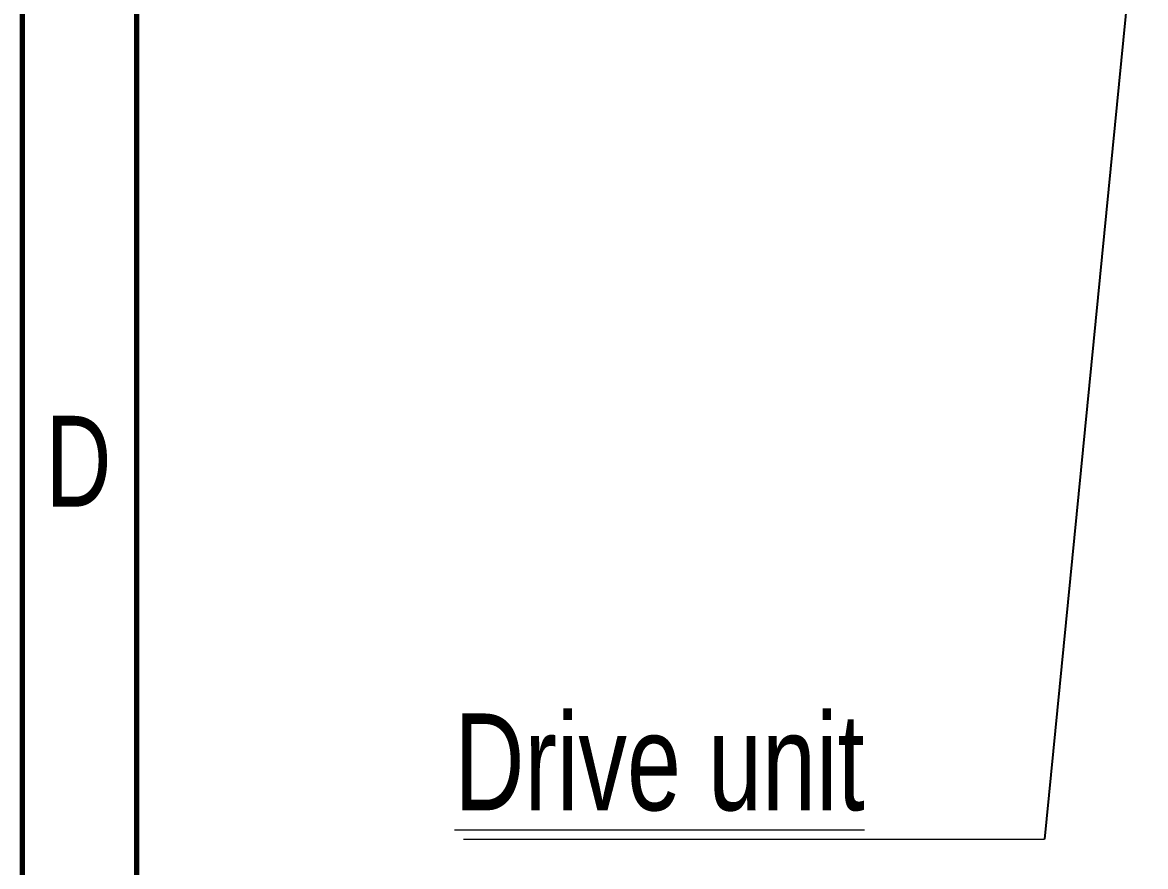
# Model space of a CAD drawing. Header units: millimetres. Extents: x 41 to 1868, y -696 to 319.
# Drawn here: x 42.89 to 91.98, y 183.56 to 220.44 of the extents above; entities that cross this region are included whole.
import ezdxf

# ---------------------------------------------------------------- set-up
doc = ezdxf.new("R2010")
doc.units = ezdxf.units.MM
doc.styles.add('SLDTEXTSTYLE0', font='TXT', dxfattribs={"width": 0.75})
doc.dimstyles.new('SLDDIMSTYLE0', dxfattribs={"dimtxt": 2.5, "dimasz": 2.116667, "dimexe": 0, "dimexo": 0.625, "dimgap": 0, "dimtad": 1, "dimdec": 0, "dimrnd": 1e-09, "dimtxsty": 'Standard', "dimsah": 1, "dimcen": 2.5, "dimazin": 3, "dimtfac": 2.116667, "dimtdec": 0, "dimtmove": 0, "dimatfit": 3, "dimfrac": 2})

# ---------------------------------------------------------------- blocks, each defined once
blk = doc.blocks.new('SW_NOTE_0_4')
at = {"color": 0, "linetype": 'Continuous', "lineweight": 0}
blk.add_line((-25.403, 0), (0, 0), dxfattribs=at)
at = {"color": 0, "linetype": 'Continuous', "lineweight": 0, "insert": (-25.803, 5.501), "char_height": 4.23333, "attachment_point": 1, "style": 'SLDTEXTSTYLE0'}
blk.add_mtext('\\LDrive unit', dxfattribs=at)

msp = doc.modelspace()

# ---------------------------------------------------------------- linework, layer by layer
at = {"color": 7, "linetype": 'Continuous', "lineweight": 70}
for p, q in [((42.8852, 32.1941), (42.8852, 319.1941)), ((47.8852, 38.3277), (47.8852, 315.3277))]:
    msp.add_line(p, q, dxfattribs=at)

# ---------------------------------------------------------------- block references
at = {"color": 7, "linetype": 'Continuous', "lineweight": 0}
msp.add_blockref('SW_NOTE_0_4', (87.5659, 184.7458), dxfattribs=at)

# ---------------------------------------------------------------- texts
at = {"color": 7, "linetype": 'Continuous', "lineweight": 0, "insert": (45.3378, 203.2543), "char_height": 3.9688, "attachment_point": 2, "style": 'SLDTEXTSTYLE0'}
msp.add_mtext('D', dxfattribs=at)

# ---------------------------------------------------------------- leaders
at = {"color": 7, "linetype": 'Continuous', "lineweight": 0}
msp.add_leader([(91.8361, 228.2453), (87.5659, 184.7458)], dimstyle='SLDDIMSTYLE0', dxfattribs=at)

doc.saveas('drawing.dxf')
